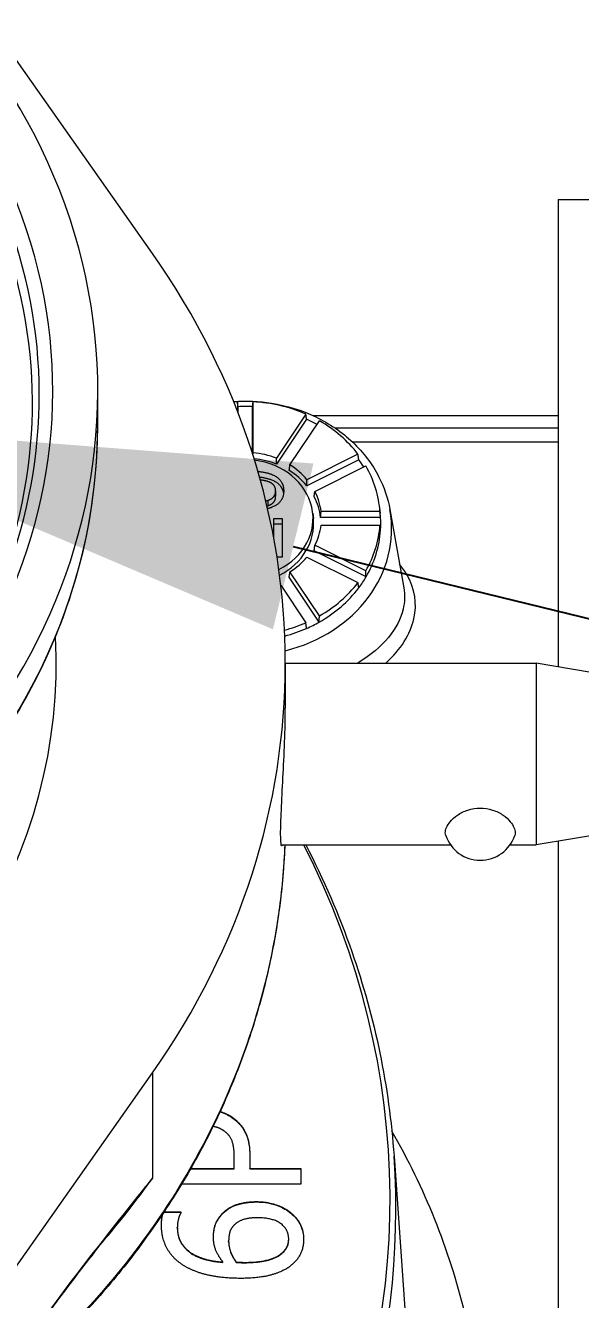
# Model space of a CAD drawing. Extents: x 0 to 216, y -4 to 280.
# Drawn here: x 70.45 to 73, y 151.19 to 157.03 of the extents above; entities that cross this region are included whole.
import ezdxf
from ezdxf import colors
from ezdxf.entities.mleader import LeaderData, LeaderLine
from ezdxf.math import Vec2, Vec3

# ---------------------------------------------------------------- set-up
doc = ezdxf.new("R2010")
doc.units = 0
doc.header["$LTSCALE"] = 10
doc.header["$MEASUREMENT"] = 0
doc.layers.add('CADdetails-1-ANNO', color=41, linetype='CONTINUOUS', lineweight=5)
doc.layers.add('CADdetails-3-FINE', color=11, linetype='CONTINUOUS', lineweight=5)
doc.styles.add('CADdetails-DIMENSIONS', font='ARIALN.TTF', dxfattribs={"height": 2.38})

msp = doc.modelspace()

# ---------------------------------------------------------------- linework, layer by layer
at = {"layer": 'CADdetails-3-FINE'}
for p, q in [((71.0336, 155.9825), (68.6241, 159.4045)), ((72.8928, 156.2305), (72.8928, 154.087)), ((72.8928, 156.2305), (75.3928, 156.2305)), ((70.7828, 155.1936), (70.7828, 155.3538)), ((71.4233, 155.3023), (71.4233, 155.2596)), ((71.4259, 155.2797), (71.4259, 155.2528)), ((71.4926, 155.064), (71.4926, 155.2797)), ((71.4952, 155.0687), (71.4952, 155.3023)), ((71.7367, 155.2463), (71.6019, 155.0439)), ((71.7404, 155.2222), (71.6029, 155.016)), ((71.7698, 155.2388), (72.8928, 155.2388)), ((71.6641, 155.0128), (71.799, 155.2151)), ((72.8928, 155.181), (71.8724, 155.181)), ((71.9495, 155.1191), (72.8928, 155.1191)), ((71.9758, 155.062), (71.7422, 154.9452)), ((71.9795, 155.0362), (71.7414, 154.9172)), ((71.7781, 154.8913), (72.0118, 155.0081)), ((71.5985, 154.8939), (71.5985, 154.8689)), ((71.5626, 154.8506), (71.5626, 154.8256)), ((72.075, 154.8164), (72.0776, 154.7916)), ((72.1222, 154.808), (72.1856, 154.4496)), ((71.5899, 154.7678), (71.6285, 154.7678)), ((71.5899, 154.6774), (71.5899, 154.7678)), ((71.6285, 154.7678), (71.6285, 154.5898)), ((71.7687, 154.7922), (71.7713, 154.7674)), ((72.0792, 154.7717), (71.8043, 154.7717)), ((72.0765, 154.7989), (71.8067, 154.7989)), ((71.5899, 154.7428), (71.6285, 154.7428)), ((71.8067, 154.7367), (72.0765, 154.7367)), ((72.0118, 154.5275), (71.7781, 154.6443)), ((71.6285, 154.5898), (71.6049, 154.5898)), ((71.7422, 154.5904), (71.9758, 154.4736)), ((72.0128, 154.4994), (71.7748, 154.6184)), ((71.799, 154.3205), (71.6641, 154.5228)), ((71.6224, 154.4609), (71.7367, 154.2893)), ((71.7981, 154.2923), (71.6607, 154.4984)), ((71.6428, 154.1038), (71.6428, 153.898)), ((71.6428, 154.1038), (72.7928, 154.1038)), ((72.7928, 154.1038), (72.7928, 153.2705)), ((73.3884, 154.0035), (72.7928, 154.1038)), ((73.3884, 153.3708), (72.7928, 153.2705)), ((71.6242, 153.2705), (72.4001, 153.2705)), ((72.6722, 153.2705), (72.7928, 153.2705)), ((72.8928, 153.2873), (72.8928, 142.3964)), ((68.6241, 148.8032), (71.0336, 152.2252)), ((71.0336, 152.2252), (71.0336, 151.7427)), ((71.415, 152.0084), (71.415, 152.0101)), ((71.409, 151.7867), (71.409, 151.8359)), ((71.48, 151.8478), (71.48, 151.7867)), ((72.141, 151.8438), (72.2197, 150.7199)), ((71.2083, 151.785), (71.409, 151.785)), ((71.2092, 151.7867), (71.409, 151.7867)), ((71.409, 151.785), (71.409, 151.7867)), ((71.48, 151.7867), (71.7137, 151.7867)), ((71.48, 151.785), (71.48, 151.7867)), ((71.48, 151.785), (71.7137, 151.785)), ((71.7137, 151.7867), (71.7137, 151.7145)), ((71.7137, 151.7145), (71.1669, 151.7145)), ((71.5105, 151.6333), (71.5105, 151.6349)), ((71.0857, 151.5862), (71.1647, 151.5862)), ((71.0868, 151.5879), (71.1647, 151.5879)), ((71.1647, 151.5879), (71.1647, 151.5848)), ((71.3506, 151.5743), (71.3506, 151.576)), ((71.6679, 151.5822), (71.6679, 151.5839)), ((71.1479, 151.5149), (71.1479, 151.5166)), ((71.3831, 151.4529), (71.3831, 151.4546)), ((71.6583, 151.4613), (71.6583, 151.463)), ((71.6228, 151.3936), (71.6228, 151.3952)), ((71.3572, 151.3562), (71.3572, 151.3578)), ((71.4176, 151.3562), (71.4176, 151.3578)), ((71.4572, 151.3549), (71.4572, 151.3565))]:
    msp.add_line(p, q, dxfattribs=at)
msp.add_arc((72.5362, 153.3667), 0.1667, 198.51123, 341.48877, dxfattribs=at)
for centre, major_axis, ratio, start_param, end_param in [((67.4762, 155.3538), (-3.3067, 0), 0.866025, 5.308778, 11.19945), ((67.4762, 155.3538), (-3.1003, 0), 0.866025, 5.316534, 11.19736), ((67.4762, 155.3335), (3.0389, 0), 0.866025, 5.457206, 8.053768), ((67.4762, 155.2966), (3.0075, 0), 0.866025, 5.462007, 8.050733), ((67.4762, 154.1038), (4.1667, 0), 0.866025, 5.735609, 6.830762), ((71.4593, 154.7678), (0.6182, 0), 0.866025, 1.628985, 1.655911), ((71.4593, 154.7428), (0.6209, 0), 0.866025, 1.517081, 1.624512), ((71.4593, 154.7678), (0.6182, 0), 0.866025, 1.105386, 1.512608), ((71.4593, 154.7428), (0.6209, 0), 0.866025, 1.012529, 1.100913), ((67.4762, 155.1936), (3.3067, 0), 0.866025, 3.141593, 6.283185), ((71.4593, 154.7678), (0.6182, 0), 0.866025, 0.581788, 0.989009), ((71.4593, 154.7678), (-0.3493, 0), 0.866025, 4.291907, 4.609272), ((71.4593, 154.7428), (-0.3467, 0), 0.866025, 4.285093, 4.595054), ((71.4593, 154.7678), (0.3107, 0), 0.866025, 5.230342, 7.716347), ((71.4593, 154.7428), (-0.3467, 0), 0.866025, 3.761494, 4.092488), ((71.4593, 154.7678), (-0.3493, 0), 0.866025, 3.768309, 4.085673), ((71.4593, 154.7428), (0.6209, 0), 0.866025, 0.505955, 0.577314), ((71.4593, 154.7678), (0.6182, 0), 0.866025, 0.058189, 0.46541), ((71.4593, 154.7428), (0.3467, 0), 0.866025, 0.096303, 0.427296), ((71.4593, 154.7678), (0.3493, 0), 0.866025, 0.103117, 0.420482), ((71.4593, 154.72), (0.6707, 0), 0.866025, 4.988795, 6.435306), ((71.4593, 154.7428), (0.3133, 0), 0.866025, 5.238376, 6.374083), ((71.4593, 154.7428), (0.6209, 0), 0.866025, 0.053716, 0.090898), ((71.4593, 154.7428), (0.6209, 0), 0.866025, 6.22947, 6.336901), ((71.4593, 154.7678), (0.3493, 0), 0.866025, 5.862704, 6.180068), ((71.4593, 154.7678), (0.6182, 0), 0.866025, 5.817775, 6.224997), ((71.4593, 154.7428), (0.6209, 0), 0.866025, 5.813302, 6.22947), ((71.4593, 154.7678), (0.3493, 0), 0.866025, 5.339105, 5.656469), ((71.4593, 154.7678), (-0.6182, 0), 0.866025, 2.152584, 2.559805), ((71.4593, 154.7428), (-0.6209, 0), 0.866025, 2.564278, 2.67171), ((71.4593, 154.7428), (-0.6209, 0), 0.866025, 2.148111, 2.564278), ((71.4593, 154.7678), (-0.6182, 0), 0.866025, 1.866, 2.036206), ((71.4593, 154.7428), (-0.6209, 0), 0.866025, 2.040679, 2.148111), ((67.4762, 154.1038), (-3.1167, 0), 0.866025, 6.237927, 9.470037), ((71.4593, 154.7428), (-0.6209, 0), 0.866025, 1.866733, 2.040679), ((67.4762, 151.6455), (4.6467, 0), 0.866025, 5.058864, 6.698861), ((67.4762, 151.599), (4.6734, 0), 0.866025, 5.058864, 6.343707), ((67.4762, 153.5779), (4.1649, 0.1428), 0.860334, 5.606669, 5.706115)]:
    msp.add_ellipse(centre, major_axis=major_axis, ratio=ratio, start_param=start_param, end_param=end_param, dxfattribs=at)
for points, degree, knots in [([(71.4058, 155.3036), (71.4636, 155.3077), (71.5221, 155.3051), (71.65, 155.2848), (71.7188, 155.2635), (71.8452, 155.2027), (71.9028, 155.1634), (72.0006, 155.0708), (72.0409, 155.0176), (72.0955, 154.9117), (72.1129, 154.8605), (72.1222, 154.808)], 3, [6.202537, 6.202537, 6.202537, 6.202537, 6.464652, 6.464652, 6.789656, 6.789656, 7.113387, 7.113387, 7.434085, 7.434085, 7.701861, 7.701861, 7.701861, 7.701861]), ([(64.1695, 155.1936), (64.1695, 154.8882), (64.2261, 154.5828), (64.4465, 154.0025), (64.6106, 153.7279), (65.0298, 153.2366), (65.2853, 153.0202), (65.8621, 152.6677), (66.1835, 152.5319), (66.8595, 152.3548), (67.214, 152.3137), (67.9202, 152.3306), (68.2718, 152.3885), (68.9361, 152.5979), (69.2488, 152.7492), (69.8034, 153.1298), (70.0453, 153.359), (70.4333, 153.8719), (70.5795, 154.1553), (70.745, 154.6934), (70.7828, 154.9435), (70.7828, 155.1936)], 3, [3.141593, 3.141593, 3.141593, 3.141593, 3.459478, 3.459478, 3.77802, 3.77802, 4.097852, 4.097852, 4.418667, 4.418667, 4.73995, 4.73995, 5.061347, 5.061347, 5.38258, 5.38258, 5.703263, 5.703263, 6.022871, 6.022871, 6.283185, 6.283185, 6.283185, 6.283185]), ([(71.5171, 154.9835), (71.5657, 154.9784), (71.6355, 154.9409), (71.6355, 154.8939)], 2, [0.338847, 0.338847, 0.338847, 1, 2, 2, 2]), ([(71.5245, 154.9577), (71.5679, 154.9523), (71.6297, 154.919), (71.6347, 154.8814)], 2, [0.389899, 0.389899, 0.389899, 1, 1.862481, 1.862481, 1.862481]), ([(71.6355, 154.8939), (71.6355, 154.8462), (71.5794, 154.8169), (71.5618, 154.8121)], 2, [0, 0, 0, 1, 1.310518, 1.310518, 1.310518]), ([(72.1029, 154.1037), (72.1729, 154.1668), (72.2164, 154.2375), (72.2477, 154.3763), (72.2367, 154.4448), (72.1912, 154.5248), (72.1797, 154.5412), (72.1666, 154.5573)], 3, [-1.2823349, -1.2823349, -1.2823349, -1.2823349, -1.002398, -1.002398, -0.7249732, -0.7249732, -0.6508052, -0.6508052, -0.6508052, -0.6508052]), ([(72.1856, 154.4496), (72.1913, 154.4174), (72.1904, 154.3844), (72.1618, 154.2643), (72.0922, 154.1756), (71.9761, 154.1048), (71.9754, 154.1043), (71.9746, 154.1038)], 3, [0.8563669, 0.8563669, 0.8563669, 0.8563669, 1.002398, 1.002398, 1.3867655, 1.3867655, 1.3893747, 1.3893747, 1.3893747, 1.3893747]), ([(71.6214, 153.322), (71.6214, 153.3485), (71.6226, 153.3859), (71.6266, 153.4751), (71.6295, 153.5269), (71.6348, 153.6291), (71.6377, 153.6864), (71.6417, 153.7979), (71.6428, 153.8521), (71.6428, 153.898)], 3, [0, 0, 0, 0, 0.1211224, 0.1211224, 0.2422449, 0.2422449, 0.3633669, 0.3633669, 0.4844889, 0.4844889, 0.4844889, 0.4844889]), ([(72.3781, 153.3138), (72.3768, 153.3178), (72.3762, 153.3221), (72.3762, 153.3334), (72.378, 153.3418), (72.3856, 153.3594), (72.3914, 153.3686), (72.4066, 153.3869), (72.4192, 153.3985), (72.4452, 153.4163), (72.4619, 153.4249), (72.4982, 153.4364), (72.5178, 153.4394), (72.5545, 153.4394), (72.5741, 153.4364), (72.6104, 153.4249), (72.6271, 153.4163), (72.6532, 153.3985), (72.6658, 153.3869), (72.6809, 153.3686), (72.6868, 153.3594), (72.6944, 153.3418), (72.6962, 153.3334), (72.6962, 153.3221), (72.6955, 153.3178), (72.6942, 153.3138)], 3, [0.1687113, 0.1687113, 0.1687113, 0.1687113, 0.1881795, 0.1881795, 0.2206907, 0.2206907, 0.2532018, 0.2532018, 0.2923667, 0.2923667, 0.3343628, 0.3343628, 0.3763589, 0.3763589, 0.418355, 0.418355, 0.4603511, 0.4603511, 0.499516, 0.499516, 0.5320272, 0.5320272, 0.5645384, 0.5645384, 0.5840066, 0.5840066, 0.5840066, 0.5840066]), ([(71.6299, 153.2706), (71.6279, 153.2646), (71.626, 153.2638), (71.6226, 153.2764), (71.6214, 153.2955), (71.6214, 153.322)], 3, [1.7297672, 1.7297672, 1.7297672, 1.7297672, 1.8168331, 1.8168331, 1.9379555, 1.9379555, 1.9379555, 1.9379555]), ([(71.6404, 153.2705), (71.6383, 153.2169), (71.6348, 153.1633), (71.6213, 153.0149), (71.6084, 152.9204), (71.574, 152.7326), (71.5526, 152.6393), (71.5013, 152.4544), (71.4715, 152.3629), (71.4037, 152.1822), (71.3657, 152.093), (71.2818, 151.9176), (71.2359, 151.8313), (71.1364, 151.6623), (71.0829, 151.5795), (70.9684, 151.4178), (70.9076, 151.3389), (70.779, 151.1856), (70.7112, 151.1112), (70.5692, 150.9672), (70.495, 150.8976), (70.3642, 150.7843), (70.3092, 150.7392), (70.2528, 150.6954)], 3, [5.923092, 5.923092, 5.923092, 5.923092, 6.061015, 6.061015, 6.305412, 6.305412, 6.549809, 6.549809, 6.794206, 6.794206, 7.038604, 7.038604, 7.283001, 7.283001, 7.527398, 7.527398, 7.771795, 7.771795, 8.016193, 8.016193, 8.26059, 8.26059, 8.430136, 8.430136, 8.430136, 8.430136]), ([(71.6404, 153.2705), (71.6327, 153.0777), (71.6071, 152.8854), (71.4801, 152.3281), (71.3295, 151.9716), (70.9349, 151.3558), (70.7047, 151.0899), (70.3818, 150.8073), (70.3247, 150.7601), (70.2661, 150.7144)], 3, [5.923802, 5.923802, 5.923802, 5.923802, 6.42291, 6.42291, 7.392978, 7.392978, 8.244588, 8.244588, 8.421253, 8.421253, 8.421253, 8.421253]), ([(71.7368, 153.2705), (71.8189, 153.1117), (71.8893, 152.9482), (72.0536, 152.4771), (72.1188, 152.1617), (72.141, 151.8438)], 3, [1.1498325, 1.1498325, 1.1498325, 1.1498325, 1.2775148, 1.2775148, 1.5102748, 1.5102748, 1.5102748, 1.5102748]), ([(71.3431, 152.0465), (71.3506, 152.0444), (71.3567, 152.0422), (71.3815, 152.0325), (71.3996, 152.022), (71.415, 152.0084)], 3, [-0.06219338, -0.06219338, -0.06219338, -0.06219338, -0.0504024, -0.0504024, 0, 0, 0, 0]), ([(71.3438, 152.048), (71.3485, 152.0466), (71.3897, 152.0325), (71.415, 152.0101)], 2, [0.874037, 0.874037, 0.874037, 1, 2, 2, 2]), ([(71.415, 152.0084), (71.4257, 151.9991), (71.4351, 151.9889), (71.4543, 151.9626), (71.4604, 151.9495), (71.4758, 151.9139), (71.48, 151.8801), (71.48, 151.8461)], 3, [-0.129365, -0.129365, -0.129365, -0.129365, -0.1125819, -0.1125819, -0.0896303, -0.0896303, 0, 0, 0, 0]), ([(69.2869, 145.7808), (69.6395, 145.9246), (69.9746, 146.108), (70.8692, 146.7258), (71.3678, 147.2394), (71.96, 148.1273), (72.1351, 148.4632), (72.4845, 149.3682), (72.5847, 149.9488), (72.5457, 150.7105), (72.5154, 150.9195), (72.3941, 151.4183), (72.2809, 151.6987), (72.1312, 151.9577)], 3, [-9.551106, -9.551106, -9.551106, -9.551106, -8.676237, -8.676237, -7.032349, -7.032349, -6.113838, -6.113838, -4.607716, -4.607716, -4.018804, -4.018804, -3.15055, -3.15055, -3.15055, -3.15055]), ([(71.3714, 151.9516), (71.3526, 151.9678), (71.3216, 151.978), (71.3114, 151.9798)], 2, [0, 0, 0, 1, 1.402801, 1.402801, 1.402801]), ([(71.0336, 151.7427), (70.9435, 151.6303), (70.8534, 151.5179), (70.6721, 151.2851), (70.5808, 151.165), (70.4893, 151.035)], 3, [-0.0024553, -0.0024553, -0.0024553, -0.0024553, 0.3994315, 0.3994315, 0.8013184, 0.8013184, 0.8013184, 0.8013184]), ([(71.3506, 151.5743), (71.359, 151.5841), (71.3688, 151.5929), (71.3941, 151.6099), (71.4075, 151.6155), (71.4461, 151.6294), (71.4786, 151.6333), (71.5105, 151.6333)], 3, [-0.1134, -0.1134, -0.1134, -0.1134, -0.0955552, -0.0955552, -0.0730556, -0.0730556, 0, 0, 0, 0]), ([(71.5105, 151.6333), (71.5281, 151.6333), (71.5455, 151.6319), (71.577, 151.6263), (71.5929, 151.6223), (71.6315, 151.6073), (71.6512, 151.5965), (71.6679, 151.5822)], 3, [-0.1485075, -0.1485075, -0.1485075, -0.1485075, -0.0967027, -0.0967027, -0.0536057, -0.0536057, 0, 0, 0, 0]), ([(70.9083, 151.5819), (70.8804, 151.5469), (70.8524, 151.5117), (70.7965, 151.4407), (70.7686, 151.405), (70.7125, 151.3327), (70.6845, 151.2962), (70.6283, 151.222), (70.6001, 151.1844), (70.5438, 151.1077), (70.5156, 151.0687), (70.4875, 151.0287)], 3, [0.1784929, 0.1784929, 0.1784929, 0.1784929, 0.303058, 0.303058, 0.4276231, 0.4276231, 0.5521882, 0.5521882, 0.6767533, 0.6767533, 0.8013184, 0.8013184, 0.8013184, 0.8013184]), ([(71.0753, 151.5255), (71.0754, 151.5418), (71.0766, 151.5529), (71.0783, 151.5658), (71.0797, 151.5734), (71.082, 151.5807)], 3, [-0.03958106, -0.03958106, -0.03958106, -0.03958106, -0.02458819, -0.02458819, -0.00504208, -0.00504208, -0.00504208, -0.00504208]), ([(71.0753, 151.5263), (71.0753, 151.5443), (71.0787, 151.5706), (71.0811, 151.5793)], 2, [0, 0, 0, 1, 1.66014, 1.66014, 1.66014]), ([(71.3135, 151.4701), (71.3136, 151.4976), (71.3177, 151.5145), (71.3264, 151.5425), (71.3378, 151.5595), (71.3506, 151.5743)], 3, [-0.07642635, -0.07642635, -0.07642635, -0.07642635, -0.04888448, -0.04888448, 0, 0, 0, 0]), ([(71.6679, 151.5822), (71.6776, 151.5742), (71.6862, 151.5655), (71.7026, 151.545), (71.7085, 151.5348), (71.7224, 151.5059), (71.7268, 151.484), (71.7269, 151.4617)], 3, [-0.1038814, -0.1038814, -0.1038814, -0.1038814, -0.0834403, -0.0834403, -0.059762, -0.059762, -0.0007239, -0.0007239, -0.0007239, -0.0007239]), ([(71.1479, 151.5149), (71.1479, 151.4962), (71.151, 151.4776), (71.1654, 151.4432), (71.1759, 151.4282), (71.2089, 151.3971), (71.2303, 151.3861), (71.2815, 151.3656), (71.3201, 151.359), (71.3572, 151.3562)], 3, [-0.1948651, -0.1948651, -0.1948651, -0.1948651, -0.1610639, -0.1610639, -0.1287604, -0.1287604, -0.0850201, -0.0850201, 0, 0, 0, 0]), ([(71.3831, 151.4529), (71.3831, 151.436), (71.386, 151.4195), (71.3958, 151.393), (71.4029, 151.3766), (71.4176, 151.3562)], 3, [-0.1610991, -0.1610991, -0.1610991, -0.1610991, -0.0634295, -0.0634295, 0, 0, 0, 0]), ([(71.6228, 151.3936), (71.6289, 151.3983), (71.6346, 151.4036), (71.6439, 151.4144), (71.6477, 151.4198), (71.653, 151.4312), (71.6583, 151.4433), (71.6583, 151.4613)], 3, [-0.1549098, -0.1549098, -0.1549098, -0.1549098, -0.0980147, -0.0980147, -0.047589, -0.047589, 0, 0, 0, 0]), ([(71.4572, 151.3549), (71.4825, 151.3549), (71.5099, 151.3561), (71.5603, 151.3641), (71.577, 151.3699), (71.6014, 151.3798), (71.6131, 151.3858), (71.6228, 151.3936)], 3, [-0.09267837, -0.09267837, -0.09267837, -0.09267837, -0.06163916, -0.06163916, -0.02997837, -0.02997837, 0, 0, 0, 0]), ([(71.4176, 151.3562), (71.4235, 151.3559), (71.4294, 151.3556), (71.4376, 151.3552), (71.4449, 151.3549), (71.4572, 151.3549)], 3, [-0.1014724, -0.1014724, -0.1014724, -0.1014724, -0.0282055, -0.0282055, 0, 0, 0, 0])]:
    msp.add_open_spline(points, degree=degree, knots=knots, dxfattribs=at)
for points, weights in [([(71.4259, 155.2797), (71.4246, 155.291), (71.4233, 155.3023)], [0.999999999938, 0.999999999657, 0.999999999938]), ([(71.7404, 155.2222), (71.7386, 155.2343), (71.7367, 155.2463)], [1.00000000009, 1.00000000049, 1.00000000009]), ([(71.7414, 154.9172), (71.7418, 154.9312), (71.7422, 154.9452)], [1.00000000007, 1.00000000038, 1.00000000007]), ([(72.0792, 154.7717), (72.0779, 154.7853), (72.0765, 154.7989)], [1.00000000007, 1.00000000039, 1.00000000007]), ([(71.7748, 154.6184), (71.7765, 154.6313), (71.7781, 154.6443)], [1.00000000006, 1.00000000035, 1.00000000006]), ([(71.9795, 154.4494), (71.9777, 154.4615), (71.9758, 154.4736)], [1.00000000013, 1.00000000073, 1.00000000013])]:
    msp.add_rational_spline(points, weights, degree=2, dxfattribs=at)
for points, degree in [([(71.4926, 155.2797), (71.4939, 155.291), (71.4952, 155.3023)], 2), ([(71.4943, 155.0588), (71.4948, 155.0637), (71.4952, 155.0687)], 2), ([(71.6029, 155.016), (71.6024, 155.0299), (71.6019, 155.0439)], 2), ([(71.9795, 155.0362), (71.9777, 155.0492), (71.9758, 155.062)], 2), ([(71.6607, 154.9872), (71.6624, 154.9999), (71.6641, 155.0128)], 2), ([(71.5634, 154.9365), (71.5492, 154.9413), (71.5284, 154.9437)], 2), ([(71.5985, 154.8939), (71.5985, 154.9098), (71.5809, 154.9306), (71.5634, 154.9365)], 2), ([(71.5626, 154.8506), (71.5799, 154.8563), (71.5985, 154.8771), (71.5985, 154.8939)], 2), ([(71.5626, 154.8256), (71.5799, 154.8313), (71.5985, 154.8521), (71.5985, 154.8689)], 2), ([(71.7748, 154.8672), (71.7765, 154.8792), (71.7781, 154.8913)], 2), ([(71.5533, 154.8479), (71.5581, 154.8492), (71.5626, 154.8506)], 2), ([(71.5589, 154.8245), (71.5608, 154.825), (71.5626, 154.8256)], 2), ([(71.8043, 154.7717), (71.8055, 154.7853), (71.8067, 154.7989)], 2), ([(72.0792, 154.7139), (72.0779, 154.7253), (72.0765, 154.7367)], 2), ([(71.6607, 154.4984), (71.6624, 154.5106), (71.6641, 154.5228)], 2), ([(72.0128, 154.4994), (72.0123, 154.5135), (72.0118, 154.5275)], 2), ([(71.7404, 154.2634), (71.7386, 154.2764), (71.7367, 154.2893)], 2), ([(71.7981, 154.2923), (71.7986, 154.3064), (71.799, 154.3205)], 2), ([(71.415, 152.0101), (71.447, 151.9819), (71.48, 151.9058), (71.48, 151.8478)], 2), ([(71.409, 151.8359), (71.409, 151.8799), (71.3927, 151.934), (71.3714, 151.9516)], 2), ([(70.9083, 151.5819), (70.9508, 151.6352), (70.9926, 151.6888), (71.0336, 151.7427)], 3), ([(71.3506, 151.576), (71.3765, 151.6059), (71.4567, 151.6349), (71.5105, 151.6349)], 2), ([(71.5105, 151.6349), (71.5588, 151.6349), (71.6405, 151.6072), (71.6679, 151.5839)], 2), ([(71.1647, 151.5848), (71.1586, 151.5747), (71.1479, 151.5377), (71.1479, 151.5166)], 2), ([(71.3135, 151.4709), (71.3135, 151.5025), (71.3282, 151.55), (71.3506, 151.576)], 2), ([(71.5141, 151.561), (71.4755, 151.561), (71.4232, 151.5434), (71.4049, 151.5241)], 2), ([(71.6583, 151.463), (71.6583, 151.5069), (71.5862, 151.561), (71.5141, 151.561)], 2), ([(71.6679, 151.5839), (71.6969, 151.5597), (71.7269, 151.499), (71.7269, 151.4625)], 2), ([(71.1764, 151.3425), (71.1286, 151.3719), (71.0753, 151.4652), (71.0753, 151.5263)], 2), ([(71.1479, 151.5166), (71.1479, 151.4489), (71.2536, 151.3658), (71.3572, 151.3578)], 2), ([(71.4049, 151.5241), (71.3917, 151.5096), (71.3831, 151.4735), (71.3831, 151.4546)], 2), ([(71.3572, 151.3578), (71.3363, 151.3838), (71.3135, 151.4383), (71.3135, 151.4709)], 2), ([(71.3831, 151.4546), (71.3831, 151.4291), (71.4008, 151.3812), (71.4176, 151.3578)], 2), ([(71.6228, 151.3952), (71.6426, 151.4106), (71.6583, 151.444), (71.6583, 151.463)], 2), ([(71.7269, 151.4625), (71.7269, 151.426), (71.6984, 151.3658), (71.67, 151.3429)], 2), ([(71.4572, 151.3565), (71.5222, 151.3565), (71.6019, 151.3785), (71.6228, 151.3952)], 2), ([(71.4384, 151.2831), (71.3566, 151.2831), (71.2251, 151.3121), (71.1764, 151.3425)], 2), ([(71.4176, 151.3578), (71.4267, 151.3574), (71.444, 151.3565), (71.4572, 151.3565)], 2), ([(71.67, 151.3429), (71.636, 151.3147), (71.5217, 151.2831), (71.4384, 151.2831)], 2)]:
    msp.add_open_spline(points, degree=degree, dxfattribs=at)

# ---------------------------------------------------------------- leaders
at = {"layer": 'CADdetails-1-ANNO'}
ml = msp.add_multileader_mtext('Standard', dxfattribs=at)
ml.set_content('', color=256, style='CADdetails-DIMENSIONS')
ml.set_leader_properties()
ml.build(insert=Vec2(0, 0))
ml.multileader.update_dxf_attribs({"dogleg_length": 2, "arrow_head_size": 2.38})
ctx = ml.context
ctx.base_point, ctx.char_height, ctx.arrow_head_size, ctx.landing_gap_size, ctx.plane_origin = Vec3(75.8002, 167.7562), 2.38, 2.38, 1.5, Vec3(67.7483, 156.8936)
notes = []
notes.append((ctx, [(0, (1, 1, 0), (73.8002, 167.7562), (1, 0), 2, [(1, [(67.7483, 156.8936), (67.6986, 154.4434)], 0, [])])]))
ctx.mtext.insert, ctx.mtext.flow_direction = Vec3(77.3002, 168.9462), 5
ml = msp.add_multileader_mtext('Standard', dxfattribs=at)
ml.set_content('', color=256, style='CADdetails-DIMENSIONS')
ml.set_leader_properties()
ml.build(insert=Vec2(0, 0))
ml.multileader.update_dxf_attribs({"dogleg_length": 2, "arrow_head_size": 2.38})
ctx = ml.context
ctx.base_point, ctx.char_height, ctx.arrow_head_size, ctx.landing_gap_size, ctx.plane_origin = Vec3(110.6376, 145.6075), 2.38, 2.38, 1.5, Vec3(69.367, 155.2042)
notes.append((ctx, [(0, (1, 1, 0), (108.6376, 145.6075), (1, 0), 2, [(0, [(69.367, 155.2042)], 0, [])])]))
ctx.mtext.insert, ctx.mtext.flow_direction = Vec3(112.1376, 146.7975), 5
for ctx, leaders in notes:
    for number, flags, end, landing, length, lines in leaders:
        leader = LeaderData()
        leader.index, (leader.has_last_leader_line, leader.has_dogleg_vector, leader.attachment_direction) = number, flags
        leader.last_leader_point, leader.dogleg_vector, leader.dogleg_length = Vec3(end), Vec3(landing), length
        for number, points, colour, breaks in lines:
            line = LeaderLine()
            line.index, line.vertices, line.color, line.breaks = number, Vec3.list(points), colors.encode_raw_color(colour), breaks
            leader.lines.append(line)
        ctx.leaders.append(leader)

doc.saveas('drawing.dxf')
